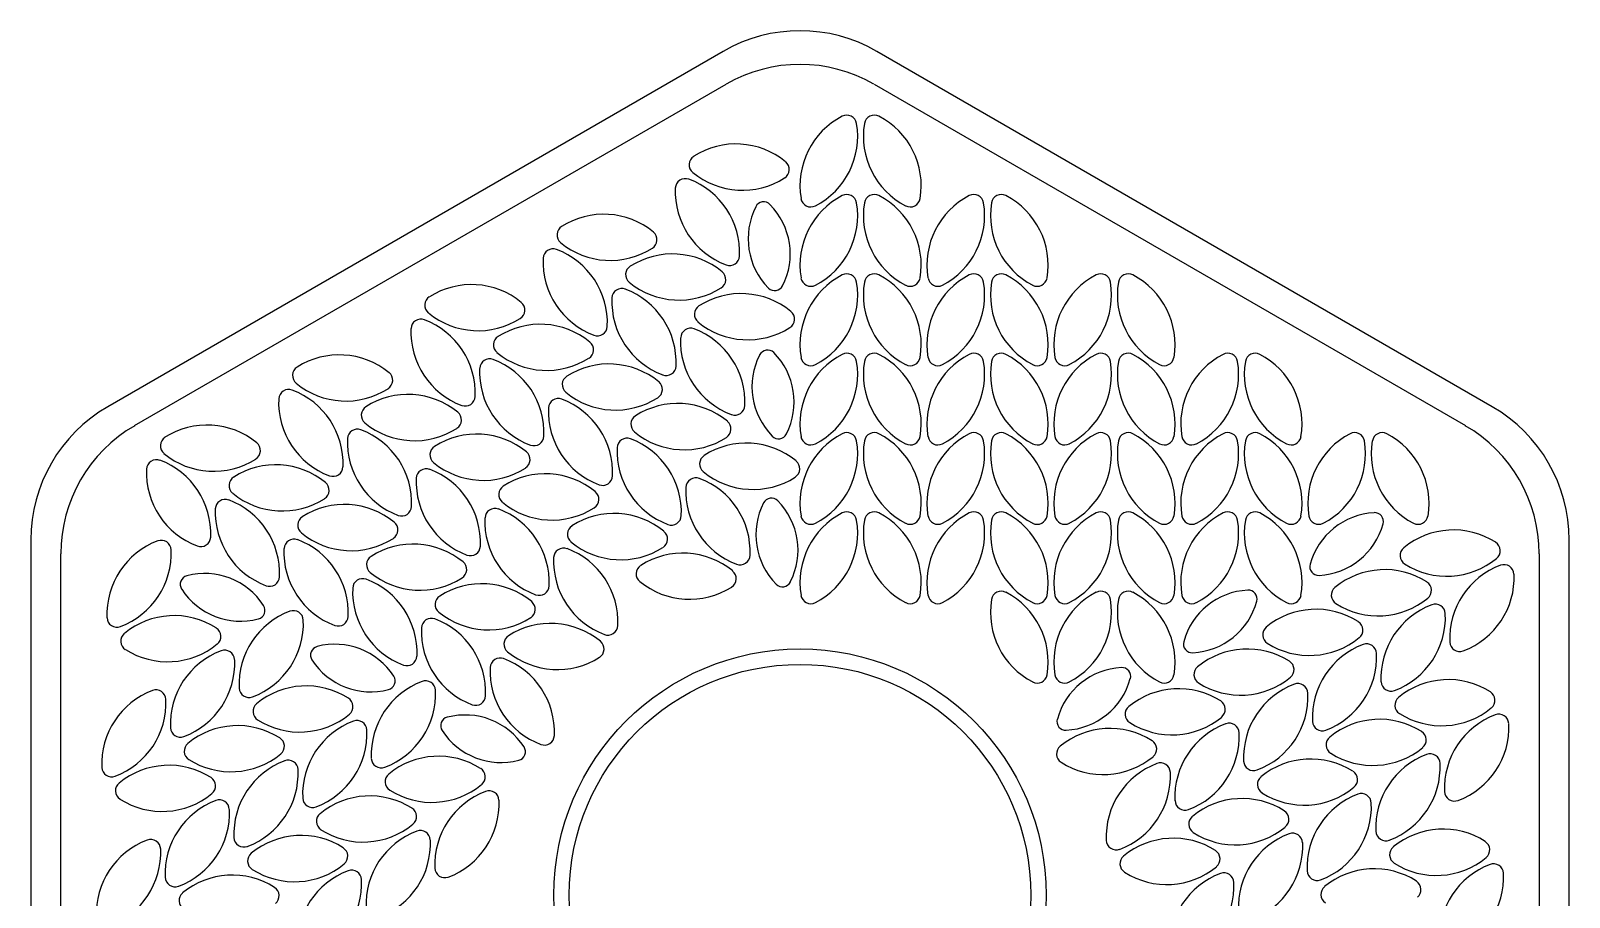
# Model space of a CAD drawing. Header units: millimetres. Extents: x -250 to 400, y -316 to 56.
# Drawn here: x 300 to 400, y -0.1 to 56.2 of the extents above; entities that cross this region are included whole.
import ezdxf

# ---------------------------------------------------------------- set-up
doc = ezdxf.new("R2010")
doc.units = ezdxf.units.MM
doc.layers.get('0').update_dxf_attribs({"lineweight": 25, "true_color": 0xffffff})
doc.layers.add('cut', color=1, linetype='Continuous', lineweight=25, true_color=0xff0000)

msp = doc.modelspace()

# ---------------------------------------------------------------- linework, layer by layer
for p, q in [((345, 54.85), (305, 31.75)), ((395, 31.75), (355, 54.85)), ((300, 23.09), (300, -23.09)), ((400, -23.09), (400, 23.09))]:
    msp.add_line(p, q)
msp.add_circle((350, 0), 15)
for centre, start, end in [((350, 46.19), 60, 120), ((310, 23.09), 120, 180), ((390, 23.09), 360, 60)]:
    msp.add_arc(centre, 10, start, end)
at = {"layer": 'cut'}
for p, q in [((306.75, 30.52), (345.19, 52.71)), ((354.81, 52.71), (393.25, 30.52)), ((301.95, -22.19), (301.95, 22.19)), ((398.05, 22.19), (398.05, -22.19))]:
    msp.add_line(p, q, dxfattribs=at)
msp.add_circle((350, 0), 16, dxfattribs=at)
for centre, radius, start, end in [((350, 44.39), 9.61, 60, 120), ((355.1, 46.11), 5.1, 117.4822, 189.3877), ((348.65, 49.33), 5.1, 297.4822, 9.3877), ((353.04, 50.06), 0.645, 9.3877, 117.4822), ((359.22, 49.33), 5.1, 170.6123, 242.5178), ((354.83, 50.06), 0.645, 62.5178, 170.6123), ((352.78, 46.11), 5.1, 350.6123, 62.5178), ((343.44, 47.48), 0.645, 122.5178, 230.6123), ((345.83, 43.73), 5.1, 50.6123, 122.5178), ((348.66, 47.17), 0.645, 302.5178, 50.6123), ((342.54, 45.93), 0.645, 69.3877, 177.4822), ((340.98, 41.77), 5.1, 357.4822, 69.3877), ((346.26, 50.92), 5.1, 230.6123, 302.5178), ((346.99, 45.74), 5.1, 177.4822, 249.3877), ((347.64, 44.49), 0.576, 44.7866, 152.8811), ((355.1, 40.95), 5.1, 117.4822, 189.3877), ((350.7, 45.38), 0.645, 189.3877, 297.4822), ((348.65, 44.17), 5.1, 297.4822, 9.3877), ((353.04, 44.9), 0.645, 9.3877, 117.4822), ((359.22, 44.17), 5.1, 170.6123, 242.5178), ((354.83, 44.9), 0.645, 62.5178, 170.6123), ((352.78, 40.95), 5.1, 350.6123, 62.5178), ((357.17, 45.38), 0.645, 242.5178, 350.6123), ((363.35, 40.95), 5.1, 117.4822, 189.3877), ((356.9, 44.17), 5.1, 297.4822, 9.3877), ((361.3, 44.9), 0.645, 9.3877, 117.4822), ((367.48, 44.17), 5.1, 170.6123, 242.5178), ((363.08, 44.9), 0.645, 62.5178, 170.6123), ((361.03, 40.95), 5.1, 350.6123, 62.5178), ((337.24, 39.16), 5.1, 50.6123, 122.5178), ((351.18, 42.67), 4.55, 152.8811, 224.7866), ((344.82, 41.68), 4.55, 332.8811, 44.7866), ((334.85, 42.92), 0.645, 122.5178, 230.6123), ((340.06, 42.6), 0.645, 302.5178, 50.6123), ((333.95, 41.37), 0.645, 69.3877, 177.4822), ((337.67, 46.36), 5.1, 230.6123, 302.5178), ((338.4, 41.17), 5.1, 177.4822, 249.3877), ((332.38, 37.2), 5.1, 357.4822, 69.3877), ((341.71, 36.58), 5.1, 50.6123, 122.5178), ((345.43, 41.57), 0.645, 249.3877, 357.4822), ((339.31, 40.34), 0.645, 122.5178, 230.6123), ((344.53, 40.02), 0.645, 302.5178, 50.6123), ((355.1, 35.79), 5.1, 117.4822, 189.3877), ((350.7, 40.22), 0.645, 189.3877, 297.4822), ((353.04, 39.74), 0.645, 9.3877, 117.4822), ((354.83, 39.74), 0.645, 62.5178, 170.6123), ((352.78, 35.79), 5.1, 350.6123, 62.5178), ((357.17, 40.22), 0.645, 242.5178, 350.6123), ((363.35, 35.79), 5.1, 117.4822, 189.3877), ((358.96, 40.22), 0.645, 189.3877, 297.4822), ((361.3, 39.74), 0.645, 9.3877, 117.4822), ((363.08, 39.74), 0.645, 62.5178, 170.6123), ((361.03, 35.79), 5.1, 350.6123, 62.5178), ((365.42, 40.22), 0.645, 242.5178, 350.6123), ((371.6, 35.79), 5.1, 117.4822, 189.3877), ((369.55, 39.74), 0.645, 9.3877, 117.4822), ((371.34, 39.74), 0.645, 62.5178, 170.6123), ((369.28, 35.79), 5.1, 350.6123, 62.5178), ((328.65, 34.59), 5.1, 50.6123, 122.5178), ((338.42, 38.79), 0.645, 69.3877, 177.4822), ((336.85, 34.62), 5.1, 357.4822, 69.3877), ((342.14, 43.78), 5.1, 230.6123, 302.5178), ((346.17, 34), 5.1, 50.6123, 122.5178), ((348.36, 39.87), 0.576, 224.7866, 332.8811), ((348.65, 39.01), 5.1, 297.4822, 9.3877), ((359.22, 39.01), 5.1, 170.6123, 242.5178), ((356.9, 39.01), 5.1, 297.4822, 9.3877), ((367.48, 39.01), 5.1, 170.6123, 242.5178), ((365.15, 39.01), 5.1, 297.4822, 9.3877), ((375.73, 39.01), 5.1, 170.6123, 242.5178), ((326.25, 38.35), 0.645, 122.5178, 230.6123), ((331.47, 38.03), 0.645, 302.5178, 50.6123), ((342.87, 38.59), 5.1, 177.4822, 249.3877), ((343.78, 37.76), 0.645, 122.5178, 230.6123), ((325.36, 36.8), 0.645, 69.3877, 177.4822), ((323.79, 32.63), 5.1, 357.4822, 69.3877), ((329.08, 41.79), 5.1, 230.6123, 302.5178), ((333.11, 32.01), 5.1, 50.6123, 122.5178), ((346.6, 41.2), 5.1, 230.6123, 302.5178), ((349, 37.44), 0.645, 302.5178, 50.6123), ((329.81, 36.6), 5.1, 177.4822, 249.3877), ((330.72, 35.77), 0.645, 122.5178, 230.6123), ((336.83, 37), 0.645, 249.3877, 357.4822), ((342.89, 36.21), 0.645, 69.3877, 177.4822), ((347.33, 36.01), 5.1, 177.4822, 249.3877), ((341.32, 32.04), 5.1, 357.4822, 69.3877), ((320.05, 30.02), 5.1, 50.6123, 122.5178), ((333.54, 39.21), 5.1, 230.6123, 302.5178), ((335.94, 35.45), 0.645, 302.5178, 50.6123), ((351.43, 33.05), 4.55, 152.8811, 224.7866), ((347.89, 34.86), 0.576, 44.7866, 152.8811), ((345.07, 32.06), 4.55, 332.8811, 44.7866), ((355.1, 30.63), 5.1, 117.4822, 189.3877), ((353.04, 34.58), 0.645, 9.3877, 117.4822), ((354.83, 34.58), 0.645, 62.5178, 170.6123), ((352.78, 30.63), 5.1, 350.6123, 62.5178), ((363.35, 30.63), 5.1, 117.4822, 189.3877), ((361.3, 34.58), 0.645, 9.3877, 117.4822), ((363.08, 34.58), 0.645, 62.5178, 170.6123), ((361.03, 30.63), 5.1, 350.6123, 62.5178), ((371.6, 30.63), 5.1, 117.4822, 189.3877), ((369.55, 34.58), 0.645, 9.3877, 117.4822), ((371.34, 34.58), 0.645, 62.5178, 170.6123), ((369.28, 30.63), 5.1, 350.6123, 62.5178), ((379.85, 30.63), 5.1, 117.4822, 189.3877), ((377.8, 34.58), 0.645, 9.3877, 117.4822), ((379.59, 34.58), 0.645, 62.5178, 170.6123), ((377.53, 30.63), 5.1, 350.6123, 62.5178), ((317.66, 33.78), 0.645, 122.5178, 230.6123), ((329.83, 34.22), 0.645, 69.3877, 177.4822), ((334.27, 34.02), 5.1, 177.4822, 249.3877), ((328.26, 30.05), 5.1, 357.4822, 69.3877), ((337.58, 29.43), 5.1, 50.6123, 122.5178), ((341.3, 34.42), 0.645, 249.3877, 357.4822), ((350.7, 35.06), 0.645, 189.3877, 297.4822), ((348.65, 33.86), 5.1, 297.4822, 9.3877), ((359.22, 33.86), 5.1, 170.6123, 242.5178), ((357.17, 35.06), 0.645, 242.5178, 350.6123), ((358.96, 35.06), 0.645, 189.3877, 297.4822), ((356.9, 33.86), 5.1, 297.4822, 9.3877), ((367.48, 33.86), 5.1, 170.6123, 242.5178), ((365.42, 35.06), 0.645, 242.5178, 350.6123), ((367.21, 35.06), 0.645, 189.3877, 297.4822), ((365.15, 33.86), 5.1, 297.4822, 9.3877), ((375.73, 33.86), 5.1, 170.6123, 242.5178), ((373.67, 35.06), 0.645, 242.5178, 350.6123), ((373.41, 33.86), 5.1, 297.4822, 9.3877), ((383.98, 33.86), 5.1, 170.6123, 242.5178), ((320.48, 37.22), 5.1, 230.6123, 302.5178), ((322.88, 33.47), 0.645, 302.5178, 50.6123), ((335.19, 33.19), 0.645, 122.5178, 230.6123), ((340.41, 32.88), 0.645, 302.5178, 50.6123), ((316.77, 32.23), 0.645, 69.3877, 177.4822), ((321.21, 32.03), 5.1, 177.4822, 249.3877), ((315.2, 28.06), 5.1, 357.4822, 69.3877), ((324.52, 27.45), 5.1, 50.6123, 122.5178), ((328.24, 32.44), 0.645, 249.3877, 357.4822), ((334.29, 31.64), 0.645, 69.3877, 177.4822), ((332.72, 27.47), 5.1, 357.4822, 69.3877), ((338.01, 36.63), 5.1, 230.6123, 302.5178), ((322.13, 31.2), 0.645, 122.5178, 230.6123), ((327.35, 30.89), 0.645, 302.5178, 50.6123), ((338.74, 31.45), 5.1, 177.4822, 249.3877), ((339.65, 30.61), 0.645, 122.5178, 230.6123), ((342.05, 26.86), 5.1, 50.6123, 122.5178), ((345.77, 31.85), 0.645, 249.3877, 357.4822), ((311.56, 22.19), 9.61, 120, 180), ((311.46, 25.46), 5.1, 50.6123, 122.5178), ((321.23, 29.65), 0.645, 69.3877, 177.4822), ((319.66, 25.48), 5.1, 357.4822, 69.3877), ((324.95, 34.64), 5.1, 230.6123, 302.5178), ((342.48, 34.05), 5.1, 230.6123, 302.5178), ((344.87, 30.3), 0.645, 302.5178, 50.6123), ((353.04, 29.42), 0.645, 9.3877, 117.4822), ((354.83, 29.42), 0.645, 62.5178, 170.6123), ((361.3, 29.42), 0.645, 9.3877, 117.4822), ((363.08, 29.42), 0.645, 62.5178, 170.6123), ((369.55, 29.42), 0.645, 9.3877, 117.4822), ((371.34, 29.42), 0.645, 62.5178, 170.6123), ((377.8, 29.42), 0.645, 9.3877, 117.4822), ((379.59, 29.42), 0.645, 62.5178, 170.6123), ((386.05, 29.42), 0.645, 9.3877, 117.4822), ((387.84, 29.42), 0.645, 62.5178, 170.6123), ((388.44, 22.19), 9.61, 360, 60), ((309.07, 29.21), 0.645, 122.5178, 230.6123), ((314.28, 28.9), 0.645, 302.5178, 50.6123), ((325.68, 29.46), 5.1, 177.4822, 249.3877), ((326.59, 28.62), 0.645, 122.5178, 230.6123), ((328.99, 24.87), 5.1, 50.6123, 122.5178), ((332.71, 29.86), 0.645, 249.3877, 357.4822), ((343.21, 28.87), 5.1, 177.4822, 249.3877), ((338.76, 29.06), 0.645, 69.3877, 177.4822), ((337.19, 24.89), 5.1, 357.4822, 69.3877), ((346.51, 24.28), 5.1, 50.6123, 122.5178), ((348.61, 30.24), 0.576, 224.7866, 332.8811), ((355.1, 25.47), 5.1, 117.4822, 189.3877), ((350.7, 29.91), 0.645, 189.3877, 297.4822), ((348.65, 28.7), 5.1, 297.4822, 9.3877), ((359.22, 28.7), 5.1, 170.6123, 242.5178), ((352.78, 25.47), 5.1, 350.6123, 62.5178), ((357.17, 29.91), 0.645, 242.5178, 350.6123), ((363.35, 25.47), 5.1, 117.4822, 189.3877), ((358.96, 29.91), 0.645, 189.3877, 297.4822), ((356.9, 28.7), 5.1, 297.4822, 9.3877), ((367.48, 28.7), 5.1, 170.6123, 242.5178), ((361.03, 25.47), 5.1, 350.6123, 62.5178), ((365.42, 29.91), 0.645, 242.5178, 350.6123), ((371.6, 25.47), 5.1, 117.4822, 189.3877), ((367.21, 29.91), 0.645, 189.3877, 297.4822), ((365.15, 28.7), 5.1, 297.4822, 9.3877), ((375.73, 28.7), 5.1, 170.6123, 242.5178), ((369.28, 25.47), 5.1, 350.6123, 62.5178), ((373.67, 29.91), 0.645, 242.5178, 350.6123), ((379.85, 25.47), 5.1, 117.4822, 189.3877), ((375.46, 29.91), 0.645, 189.3877, 297.4822), ((373.41, 28.7), 5.1, 297.4822, 9.3877), ((383.98, 28.7), 5.1, 170.6123, 242.5178), ((377.53, 25.47), 5.1, 350.6123, 62.5178), ((381.93, 29.91), 0.645, 242.5178, 350.6123), ((388.11, 25.47), 5.1, 117.4822, 189.3877), ((381.66, 28.7), 5.1, 297.4822, 9.3877), ((392.23, 28.7), 5.1, 170.6123, 242.5178), ((385.79, 25.47), 5.1, 350.6123, 62.5178), ((308.17, 27.66), 0.645, 69.3877, 177.4822), ((306.6, 23.5), 5.1, 357.4822, 69.3877), ((311.89, 32.65), 5.1, 230.6123, 302.5178), ((329.42, 32.06), 5.1, 230.6123, 302.5178), ((331.81, 28.31), 0.645, 302.5178, 50.6123), ((344.12, 28.03), 0.645, 122.5178, 230.6123), ((349.34, 27.72), 0.645, 302.5178, 50.6123), ((312.62, 27.47), 5.1, 177.4822, 249.3877), ((313.53, 26.63), 0.645, 122.5178, 230.6123), ((315.93, 22.88), 5.1, 50.6123, 122.5178), ((319.65, 27.87), 0.645, 249.3877, 357.4822), ((325.7, 27.07), 0.645, 69.3877, 177.4822), ((330.15, 26.88), 5.1, 177.4822, 249.3877), ((324.13, 22.91), 5.1, 357.4822, 69.3877), ((333.45, 22.29), 5.1, 50.6123, 122.5178), ((337.17, 27.28), 0.645, 249.3877, 357.4822), ((343.23, 26.48), 0.645, 69.3877, 177.4822), ((341.66, 22.32), 5.1, 357.4822, 69.3877), ((346.95, 31.47), 5.1, 230.6123, 302.5178), ((316.36, 30.07), 5.1, 230.6123, 302.5178), ((318.75, 26.32), 0.645, 302.5178, 50.6123), ((331.06, 26.04), 0.645, 122.5178, 230.6123), ((336.28, 25.73), 0.645, 302.5178, 50.6123), ((347.67, 26.29), 5.1, 177.4822, 249.3877), ((312.64, 25.08), 0.645, 69.3877, 177.4822), ((317.09, 24.89), 5.1, 177.4822, 249.3877), ((311.07, 20.92), 5.1, 357.4822, 69.3877), ((320.39, 20.3), 5.1, 50.6123, 122.5178), ((324.11, 25.29), 0.645, 249.3877, 357.4822), ((330.17, 24.49), 0.645, 69.3877, 177.4822), ((328.6, 20.33), 5.1, 357.4822, 69.3877), ((333.89, 29.48), 5.1, 230.6123, 302.5178), ((351.68, 23.42), 4.55, 152.8811, 224.7866), ((348.14, 25.23), 0.576, 44.7866, 152.8811), ((345.32, 22.43), 4.55, 332.8811, 44.7866), ((318, 24.05), 0.645, 122.5178, 230.6123), ((323.22, 23.74), 0.645, 302.5178, 50.6123), ((334.61, 24.3), 5.1, 177.4822, 249.3877), ((335.53, 23.46), 0.645, 122.5178, 230.6123), ((337.92, 19.71), 5.1, 50.6123, 122.5178), ((341.64, 24.7), 0.645, 249.3877, 357.4822), ((355.1, 20.32), 5.1, 117.4822, 189.3877), ((350.7, 24.75), 0.645, 189.3877, 297.4822), ((348.65, 23.54), 5.1, 297.4822, 9.3877), ((353.04, 24.27), 0.645, 9.3877, 117.4822), ((359.22, 23.54), 5.1, 170.6123, 242.5178), ((354.83, 24.27), 0.645, 62.5178, 170.6123), ((352.78, 20.32), 5.1, 350.6123, 62.5178), ((357.17, 24.75), 0.645, 242.5178, 350.6123), ((363.35, 20.32), 5.1, 117.4822, 189.3877), ((358.96, 24.75), 0.645, 189.3877, 297.4822), ((356.9, 23.54), 5.1, 297.4822, 9.3877), ((361.3, 24.27), 0.645, 9.3877, 117.4822), ((367.48, 23.54), 5.1, 170.6123, 242.5178), ((363.08, 24.27), 0.645, 62.5178, 170.6123), ((361.03, 20.32), 5.1, 350.6123, 62.5178), ((365.42, 24.75), 0.645, 242.5178, 350.6123), ((371.6, 20.32), 5.1, 117.4822, 189.3877), ((367.21, 24.75), 0.645, 189.3877, 297.4822), ((365.15, 23.54), 5.1, 297.4822, 9.3877), ((369.55, 24.27), 0.645, 9.3877, 117.4822), ((375.73, 23.54), 5.1, 170.6123, 242.5178), ((371.34, 24.27), 0.645, 62.5178, 170.6123), ((369.28, 20.32), 5.1, 350.6123, 62.5178), ((373.67, 24.75), 0.645, 242.5178, 350.6123), ((379.85, 20.32), 5.1, 117.4822, 189.3877), ((375.46, 24.75), 0.645, 189.3877, 297.4822), ((373.41, 23.54), 5.1, 297.4822, 9.3877), ((377.8, 24.27), 0.645, 9.3877, 117.4822), ((383.98, 23.54), 5.1, 170.6123, 242.5178), ((379.59, 24.27), 0.645, 62.5178, 170.6123), ((377.53, 20.32), 5.1, 350.6123, 62.5178), ((381.93, 24.75), 0.645, 242.5178, 350.6123), ((383.71, 24.75), 0.645, 189.3877, 297.4822), ((387.55, 20.31), 4.55, 92.8811, 164.7866), ((383.51, 25.33), 4.55, 272.8811, 344.7866), ((387.35, 24.29), 0.576, 344.7866, 92.8811), ((390.18, 24.75), 0.645, 242.5178, 350.6123), ((310.05, 18.26), 5.1, 110.6123, 182.5178), ((308.48, 22.42), 0.645, 2.5178, 110.6123), ((311.05, 23.3), 0.645, 249.3877, 357.4822), ((317.11, 22.5), 0.645, 69.3877, 177.4822), ((315.54, 18.34), 5.1, 357.4822, 69.3877), ((320.83, 27.49), 5.1, 230.6123, 302.5178), ((340.75, 23.15), 0.645, 302.5178, 50.6123), ((392.48, 18.64), 5.1, 57.4822, 129.3877), ((304.03, 22.23), 5.1, 290.6123, 2.5178), ((321.55, 22.31), 5.1, 177.4822, 249.3877), ((322.47, 21.47), 0.645, 122.5178, 230.6123), ((324.86, 17.72), 5.1, 50.6123, 122.5178), ((328.58, 22.71), 0.645, 249.3877, 357.4822), ((334.63, 21.91), 0.645, 69.3877, 177.4822), ((333.07, 17.75), 5.1, 357.4822, 69.3877), ((338.35, 26.9), 5.1, 230.6123, 302.5178), ((342.39, 17.13), 5.1, 50.6123, 122.5178), ((346.11, 22.12), 0.645, 249.3877, 357.4822), ((389.65, 22.08), 0.645, 129.3877, 237.4822), ((394.87, 22.39), 0.645, 309.3877, 57.4822), ((327.69, 21.16), 0.645, 302.5178, 50.6123), ((339.08, 21.72), 5.1, 177.4822, 249.3877), ((339.99, 20.88), 0.645, 122.5178, 230.6123), ((345.21, 20.57), 0.645, 302.5178, 50.6123), ((383.71, 21.36), 0.576, 164.7866, 272.8811), ((388.01, 16.06), 5.1, 57.4822, 129.3877), ((392.04, 25.83), 5.1, 237.4822, 309.3877), ((397.33, 16.68), 5.1, 110.6123, 182.5178), ((395.76, 20.84), 0.645, 2.5178, 110.6123), ((310.29, 20.2), 0.576, 104.7866, 212.8811), ((311.31, 16.36), 4.55, 32.8811, 104.7866), ((315.52, 20.72), 0.645, 249.3877, 357.4822), ((321.57, 19.93), 0.645, 69.3877, 177.4822), ((320.01, 15.76), 5.1, 357.4822, 69.3877), ((325.29, 24.92), 5.1, 230.6123, 302.5178), ((329.33, 15.14), 5.1, 50.6123, 122.5178), ((333.05, 20.13), 0.645, 249.3877, 357.4822), ((342.82, 24.33), 5.1, 230.6123, 302.5178), ((348.86, 20.61), 0.576, 224.7866, 332.8811), ((390.4, 19.81), 0.645, 309.3877, 57.4822), ((391.32, 20.65), 5.1, 290.6123, 2.5178), ((313.63, 22.36), 4.55, 212.8811, 284.7866), ((326.02, 19.73), 5.1, 177.4822, 249.3877), ((326.93, 18.9), 0.645, 122.5178, 230.6123), ((332.15, 18.58), 0.645, 302.5178, 50.6123), ((350.7, 19.59), 0.645, 189.3877, 297.4822), ((357.17, 19.59), 0.645, 242.5178, 350.6123), ((358.96, 19.59), 0.645, 189.3877, 297.4822), ((367.48, 18.38), 5.1, 170.6123, 242.5178), ((363.08, 19.11), 0.645, 62.5178, 170.6123), ((361.03, 15.16), 5.1, 350.6123, 62.5178), ((365.42, 19.59), 0.645, 242.5178, 350.6123), ((371.6, 15.16), 5.1, 117.4822, 189.3877), ((367.21, 19.59), 0.645, 189.3877, 297.4822), ((365.15, 18.38), 5.1, 297.4822, 9.3877), ((369.55, 19.11), 0.645, 9.3877, 117.4822), ((375.73, 18.38), 5.1, 170.6123, 242.5178), ((371.34, 19.11), 0.645, 62.5178, 170.6123), ((369.28, 15.16), 5.1, 350.6123, 62.5178), ((373.67, 19.59), 0.645, 242.5178, 350.6123), ((375.46, 19.59), 0.645, 189.3877, 297.4822), ((379.33, 15.28), 4.55, 92.8811, 164.7866), ((375.3, 20.3), 4.55, 272.8811, 344.7866), ((379.13, 19.25), 0.576, 344.7866, 92.8811), ((381.93, 19.59), 0.645, 242.5178, 350.6123), ((385.18, 19.5), 0.645, 129.3877, 237.4822), ((387.58, 23.25), 5.1, 237.4822, 309.3877), ((305.6, 18.06), 0.645, 182.5178, 290.6123), ((309.32, 13.07), 5.1, 57.4822, 129.3877), ((318.64, 13.69), 5.1, 110.6123, 182.5178), ((314.65, 18.51), 0.576, 284.7866, 32.8811), ((317.07, 17.85), 0.645, 2.5178, 110.6123), ((319.99, 18.14), 0.645, 249.3877, 357.4822), ((329.76, 22.34), 5.1, 230.6123, 302.5178), ((383.54, 13.48), 5.1, 57.4822, 129.3877), ((392.86, 14.1), 5.1, 110.6123, 182.5178), ((386.85, 18.07), 5.1, 290.6123, 2.5178), ((391.3, 18.27), 0.645, 2.5178, 110.6123), ((306.49, 16.51), 0.645, 129.3877, 237.4822), ((311.71, 16.82), 0.645, 309.3877, 57.4822), ((312.62, 17.66), 5.1, 290.6123, 2.5178), ((330.49, 17.15), 5.1, 177.4822, 249.3877), ((326.04, 17.35), 0.645, 69.3877, 177.4822), ((324.47, 13.18), 5.1, 357.4822, 69.3877), ((333.79, 12.56), 5.1, 50.6123, 122.5178), ((337.51, 17.55), 0.645, 249.3877, 357.4822), ((380.72, 16.92), 0.645, 129.3877, 237.4822), ((385.94, 17.23), 0.645, 309.3877, 57.4822), ((308.89, 20.27), 5.1, 237.4822, 309.3877), ((318.76, 15.6), 0.576, 104.7866, 212.8811), ((319.77, 11.76), 4.55, 32.8811, 104.7866), ((331.4, 16.32), 0.645, 122.5178, 230.6123), ((336.62, 16), 0.645, 302.5178, 50.6123), ((375.5, 16.33), 0.576, 164.7866, 272.8811), ((383.11, 20.68), 5.1, 237.4822, 309.3877), ((388.4, 11.52), 5.1, 110.6123, 182.5178), ((386.83, 15.69), 0.645, 2.5178, 110.6123), ((392.88, 16.48), 0.645, 182.5178, 290.6123), ((314.17, 11.11), 5.1, 110.6123, 182.5178), ((308.16, 15.08), 5.1, 290.6123, 2.5178), ((312.6, 15.28), 0.645, 2.5178, 110.6123), ((322.1, 17.76), 4.55, 212.8811, 284.7866), ((324.45, 15.56), 0.645, 249.3877, 357.4822), ((330.51, 14.77), 0.645, 69.3877, 177.4822), ((328.94, 10.6), 5.1, 357.4822, 69.3877), ((334.23, 19.76), 5.1, 230.6123, 302.5178), ((379.08, 10.9), 5.1, 57.4822, 129.3877), ((381.47, 14.66), 0.645, 309.3877, 57.4822), ((382.38, 15.49), 5.1, 290.6123, 2.5178), ((323.11, 13.92), 0.576, 284.7866, 32.8811), ((334.95, 14.57), 5.1, 177.4822, 249.3877), ((365.42, 14.43), 0.645, 242.5178, 350.6123), ((367.21, 14.43), 0.645, 189.3877, 297.4822), ((371.12, 10.25), 4.55, 92.8811, 164.7866), ((367.08, 15.27), 4.55, 272.8811, 344.7866), ((370.92, 14.22), 0.576, 344.7866, 92.8811), ((373.67, 14.43), 0.645, 242.5178, 350.6123), ((376.25, 14.34), 0.645, 129.3877, 237.4822), ((378.64, 18.1), 5.1, 237.4822, 309.3877), ((392.14, 8.91), 5.1, 57.4822, 129.3877), ((309.71, 8.53), 5.1, 110.6123, 182.5178), ((308.14, 12.7), 0.645, 2.5178, 110.6123), ((314.19, 13.49), 0.645, 182.5178, 290.6123), ((317.91, 8.5), 5.1, 57.4822, 129.3877), ((327.23, 9.12), 5.1, 110.6123, 182.5178), ((321.22, 13.09), 5.1, 290.6123, 2.5178), ((325.66, 13.29), 0.645, 2.5178, 110.6123), ((374.61, 8.32), 5.1, 57.4822, 129.3877), ((383.93, 8.94), 5.1, 110.6123, 182.5178), ((377.92, 12.91), 5.1, 290.6123, 2.5178), ((382.36, 13.11), 0.645, 2.5178, 110.6123), ((388.42, 13.9), 0.645, 182.5178, 290.6123), ((394.53, 12.67), 0.645, 309.3877, 57.4822), ((303.69, 12.5), 5.1, 290.6123, 2.5178), ((315.09, 11.94), 0.645, 129.3877, 237.4822), ((320.3, 12.26), 0.645, 309.3877, 57.4822), ((328.92, 12.98), 0.645, 249.3877, 357.4822), ((371.78, 11.76), 0.645, 129.3877, 237.4822), ((377, 12.08), 0.645, 309.3877, 57.4822), ((389.31, 12.35), 0.645, 129.3877, 237.4822), ((391.7, 16.11), 5.1, 237.4822, 309.3877), ((313.44, 5.92), 5.1, 57.4822, 129.3877), ((317.48, 15.7), 5.1, 237.4822, 309.3877), ((322.77, 6.54), 5.1, 110.6123, 182.5178), ((321.2, 10.71), 0.645, 2.5178, 110.6123), ((327.22, 11.01), 0.576, 104.7866, 212.8811), ((328.24, 7.16), 4.55, 32.8811, 104.7866), ((367.28, 11.29), 0.576, 164.7866, 272.8811), ((374.18, 15.52), 5.1, 237.4822, 309.3877), ((379.46, 6.36), 5.1, 110.6123, 182.5178), ((377.9, 10.53), 0.645, 2.5178, 110.6123), ((383.95, 11.32), 0.645, 182.5178, 290.6123), ((387.67, 6.33), 5.1, 57.4822, 129.3877), ((396.99, 6.95), 5.1, 110.6123, 182.5178), ((390.98, 10.92), 5.1, 290.6123, 2.5178), ((395.42, 11.12), 0.645, 2.5178, 110.6123), ((309.72, 10.91), 0.645, 182.5178, 290.6123), ((315.84, 9.68), 0.645, 309.3877, 57.4822), ((316.75, 10.51), 5.1, 290.6123, 2.5178), ((330.56, 13.17), 4.55, 212.8811, 284.7866), ((333.39, 10.4), 0.645, 249.3877, 357.4822), ((370.14, 5.74), 5.1, 57.4822, 129.3877), ((372.54, 9.5), 0.645, 309.3877, 57.4822), ((373.45, 10.33), 5.1, 290.6123, 2.5178), ((384.84, 9.77), 0.645, 129.3877, 237.4822), ((390.06, 10.09), 0.645, 309.3877, 57.4822), ((310.62, 9.36), 0.645, 129.3877, 237.4822), ((313.01, 13.12), 5.1, 237.4822, 309.3877), ((326.5, 3.93), 5.1, 57.4822, 129.3877), ((331.58, 9.32), 0.576, 284.7866, 32.8811), ((367.32, 9.18), 0.645, 129.3877, 237.4822), ((387.24, 13.53), 5.1, 237.4822, 309.3877), ((392.52, 4.37), 5.1, 110.6123, 182.5178), ((390.96, 8.54), 0.645, 2.5178, 110.6123), ((305.26, 8.33), 0.645, 182.5178, 290.6123), ((308.98, 3.34), 5.1, 57.4822, 129.3877), ((318.3, 3.96), 5.1, 110.6123, 182.5178), ((312.28, 7.93), 5.1, 290.6123, 2.5178), ((316.73, 8.13), 0.645, 2.5178, 110.6123), ((322.78, 8.92), 0.645, 182.5178, 290.6123), ((328.9, 7.69), 0.645, 309.3877, 57.4822), ((369.71, 12.94), 5.1, 237.4822, 309.3877), ((375, 3.78), 5.1, 110.6123, 182.5178), ((373.43, 7.95), 0.645, 2.5178, 110.6123), ((379.48, 8.74), 0.645, 182.5178, 290.6123), ((383.2, 3.75), 5.1, 57.4822, 129.3877), ((385.6, 7.51), 0.645, 309.3877, 57.4822), ((386.51, 8.34), 5.1, 290.6123, 2.5178), ((306.15, 6.79), 0.645, 129.3877, 237.4822), ((311.37, 7.1), 0.645, 309.3877, 57.4822), ((323.68, 7.37), 0.645, 129.3877, 237.4822), ((326.07, 11.13), 5.1, 237.4822, 309.3877), ((368.98, 7.75), 5.1, 290.6123, 2.5178), ((380.38, 7.2), 0.645, 129.3877, 237.4822), ((382.77, 10.95), 5.1, 237.4822, 309.3877), ((308.54, 10.54), 5.1, 237.4822, 309.3877), ((313.83, 1.38), 5.1, 110.6123, 182.5178), ((312.26, 5.55), 0.645, 2.5178, 110.6123), ((318.32, 6.34), 0.645, 182.5178, 290.6123), ((322.04, 1.35), 5.1, 57.4822, 129.3877), ((331.36, 1.97), 5.1, 110.6123, 182.5178), ((325.34, 5.94), 5.1, 290.6123, 2.5178), ((329.79, 6.14), 0.645, 2.5178, 110.6123), ((375.02, 6.17), 0.645, 182.5178, 290.6123), ((378.74, 1.18), 5.1, 57.4822, 129.3877), ((388.06, 1.79), 5.1, 110.6123, 182.5178), ((386.49, 5.96), 0.645, 2.5178, 110.6123), ((392.54, 6.76), 0.645, 182.5178, 290.6123), ((307.82, 5.35), 5.1, 290.6123, 2.5178), ((319.21, 4.8), 0.645, 129.3877, 237.4822), ((324.43, 5.11), 0.645, 309.3877, 57.4822), ((375.91, 4.62), 0.645, 129.3877, 237.4822), ((381.13, 4.93), 0.645, 309.3877, 57.4822), ((382.04, 5.76), 5.1, 290.6123, 2.5178), ((321.6, 8.55), 5.1, 237.4822, 309.3877), ((326.89, -0.61), 5.1, 110.6123, 182.5178), ((325.32, 3.56), 0.645, 2.5178, 110.6123), ((378.3, 8.37), 5.1, 237.4822, 309.3877), ((382.02, 3.38), 0.645, 2.5178, 110.6123), ((388.08, 4.18), 0.645, 182.5178, 290.6123), ((391.8, -0.81), 5.1, 57.4822, 129.3877), ((309.36, -1.2), 5.1, 110.6123, 182.5178), ((307.8, 2.97), 0.645, 2.5178, 110.6123), ((313.85, 3.77), 0.645, 182.5178, 290.6123), ((317.57, -1.22), 5.1, 57.4822, 129.3877), ((319.96, 2.53), 0.645, 309.3877, 57.4822), ((320.88, 3.36), 5.1, 290.6123, 2.5178), ((370.55, 3.59), 0.645, 182.5178, 290.6123), ((374.27, -1.4), 5.1, 57.4822, 129.3877), ((383.59, -0.79), 5.1, 110.6123, 182.5178), ((377.58, 3.19), 5.1, 290.6123, 2.5178), ((388.97, 2.63), 0.645, 129.3877, 237.4822), ((394.19, 2.94), 0.645, 309.3877, 57.4822), ((303.35, 2.78), 5.1, 290.6123, 2.5178), ((314.74, 2.22), 0.645, 129.3877, 237.4822), ((317.14, 5.97), 5.1, 237.4822, 309.3877), ((371.44, 2.04), 0.645, 129.3877, 237.4822), ((376.66, 2.35), 0.645, 309.3877, 57.4822), ((391.36, 6.38), 5.1, 237.4822, 309.3877), ((395.08, 1.39), 0.645, 2.5178, 110.6123), ((309.38, 1.19), 0.645, 182.5178, 290.6123), ((313.1, -3.8), 5.1, 57.4822, 129.3877), ((322.42, -3.19), 5.1, 110.6123, 182.5178), ((316.41, 0.79), 5.1, 290.6123, 2.5178), ((320.86, 0.98), 0.645, 2.5178, 110.6123), ((326.91, 1.78), 0.645, 182.5178, 290.6123), ((373.84, 5.79), 5.1, 237.4822, 309.3877), ((379.12, -3.36), 5.1, 110.6123, 182.5178), ((377.56, 0.8), 0.645, 2.5178, 110.6123), ((383.61, 1.6), 0.645, 182.5178, 290.6123), ((387.33, -3.39), 5.1, 57.4822, 129.3877), ((396.65, -2.78), 5.1, 110.6123, 182.5178), ((390.64, 1.2), 5.1, 290.6123, 2.5178), ((310.28, -0.36), 0.645, 129.3877, 237.4822), ((315.5, -0.05), 0.645, 309.3877, 57.4822), ((373.11, 0.61), 5.1, 290.6123, 2.5178), ((384.5, 0.05), 0.645, 129.3877, 237.4822), ((389.72, 0.36), 0.645, 309.3877, 57.4822)]:
    msp.add_arc(centre, radius, start, end, dxfattribs=at)

doc.saveas('drawing.dxf')
